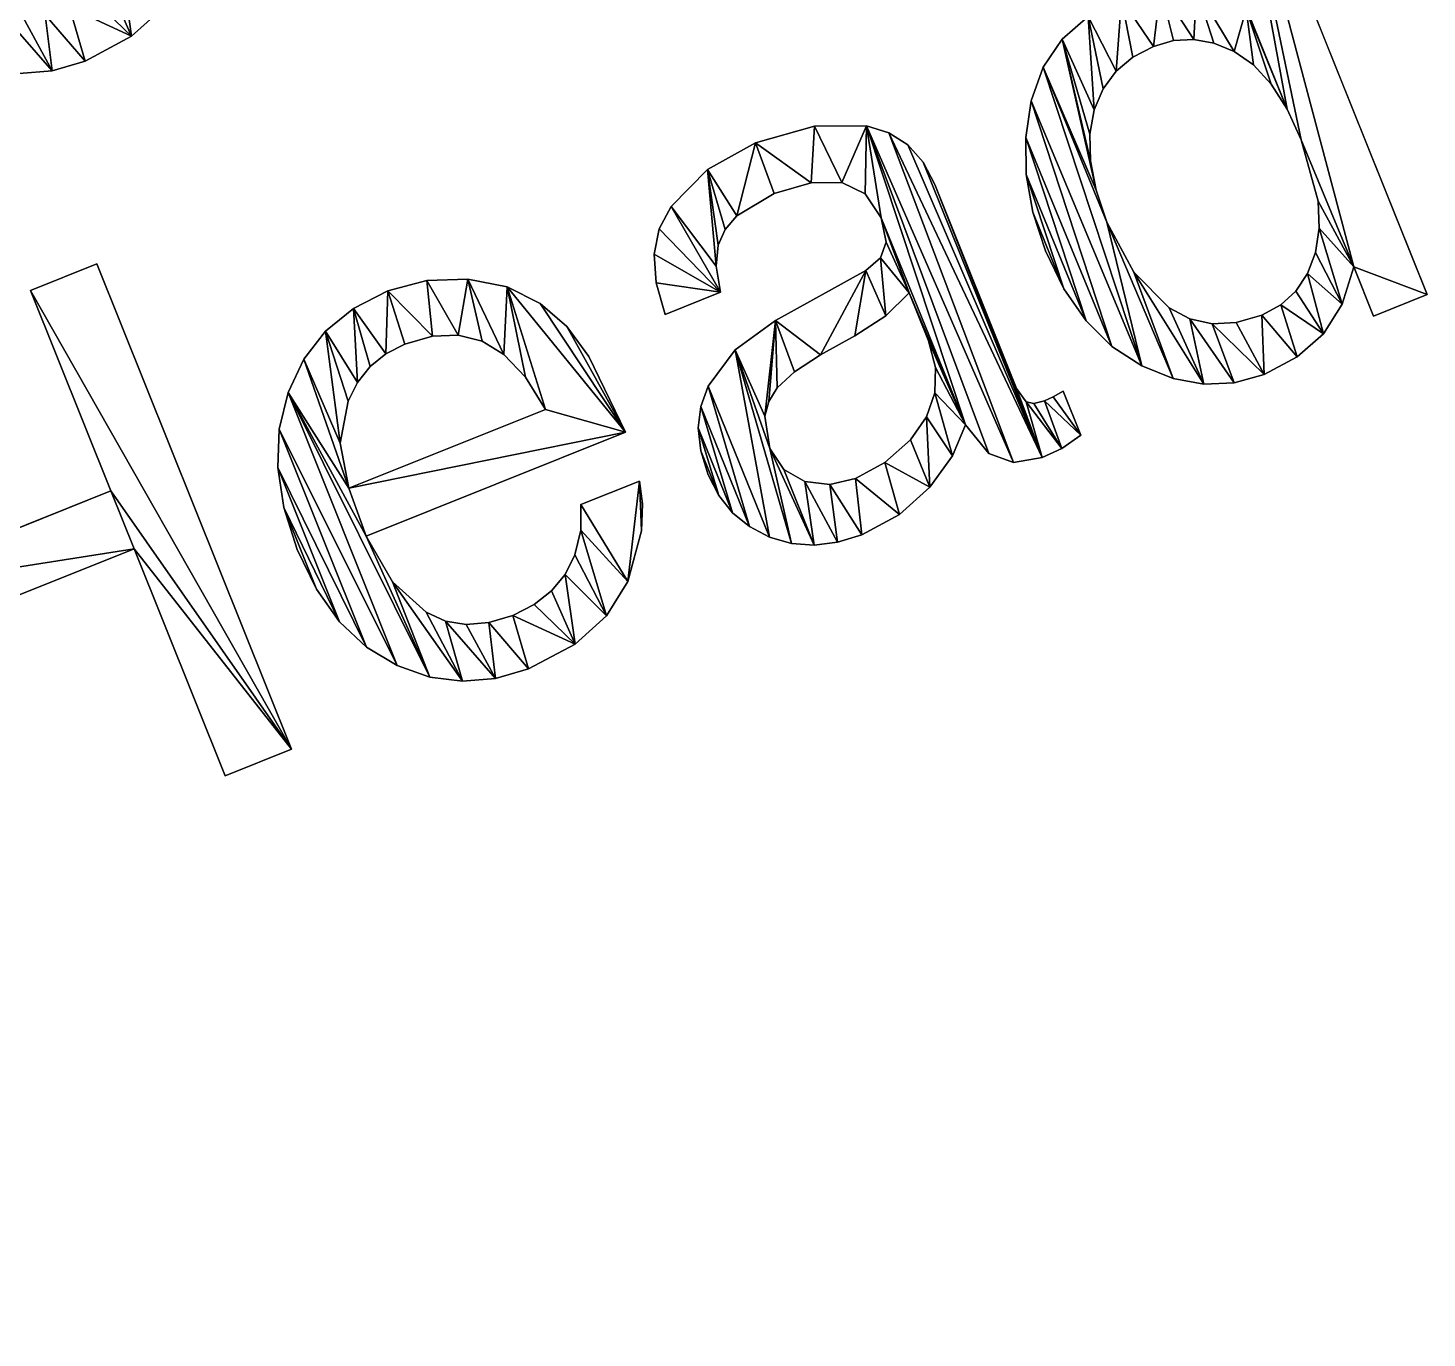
# Model space of a CAD drawing. Extents: x -19 to 362, y -54 to 342.
# Drawn here: x 264.97 to 290.28, y 24.14 to 47.85 of the extents above; entities that cross this region are included whole.
import ezdxf

# ---------------------------------------------------------------- set-up
doc = ezdxf.new("R2010")
doc.units = 0
doc.header["$MEASUREMENT"] = 0
doc.layers.get('0').update_dxf_attribs({"color": 13, "linetype": 'CONTINUOUS'})
doc.layers.add('TEMP', color=134, linetype='CONTINUOUS')

# ---------------------------------------------------------------- blocks, each defined once
blk = doc.blocks.new('___10')
at = {"color": 18}
for p, q in [((48.802, 13.008, 0.051), (48.231, 13.184, 0.051)), ((49.421, 12.95, 0.051), (48.802, 13.008, 0.051)), ((46.961, 5.554, 0.051), (46.961, 9.464, 0.051)), ((46.961, 9.464, 0.051), (48.256, 9.464, 0.051)), ((48.256, 9.464, 0.051), (48.256, 0, 0.051)), ((70.386, 9.496, 0.051), (70.386, 0, 0.051)), ((51.641, 6.795, 0.051), (52.265, 6.99, 0.051)), ((52.265, 6.99, 0.051), (52.959, 7.055, 0.051)), ((52.959, 7.055, 0.051), (53.682, 6.968, 0.051)), ((53.682, 6.968, 0.051), (54.382, 6.71, 0.051)), ((65.977, 6.746, 0.051), (66.568, 6.953, 0.051)), ((51.086, 6.471, 0.051), (51.641, 6.795, 0.051)), ((54.382, 6.71, 0.051), (54.99, 6.315, 0.051)), ((62.107, 6.604, 0.051), (62.437, 6.34, 0.051)), ((65.468, 6.401, 0.051), (65.977, 6.746, 0.051)), ((50.601, 6.017, 0.051), (51.086, 6.471, 0.051)), ((57.933, 6.27, 0.051), (58.283, 6.568, 0.051)), ((62.437, 6.34, 0.051), (62.672, 6.011, 0.051)), ((65.042, 5.918, 0.051), (65.468, 6.401, 0.051)), ((54.99, 6.315, 0.051), (55.433, 5.818, 0.051)), ((57.679, 5.875, 0.051), (57.933, 6.27, 0.051)), ((60.103, 6.088, 0.051), (59.327, 5.966, 0.051)), ((60.798, 6.021, 0.051), (60.103, 6.088, 0.051)), ((50.206, 5.46, 0.051), (50.601, 6.017, 0.051)), ((52.153, 5.899, 0.051), (51.834, 5.719, 0.051)), ((52.504, 6.007, 0.051), (52.153, 5.899, 0.051)), ((52.888, 6.043, 0.051), (52.504, 6.007, 0.051)), ((53.405, 5.991, 0.051), (52.888, 6.043, 0.051)), ((53.843, 5.834, 0.051), (53.405, 5.991, 0.051)), ((54.201, 5.572, 0.051), (53.843, 5.834, 0.051)), ((57.519, 5.383, 0.051), (57.679, 5.875, 0.051)), ((59.327, 5.966, 0.051), (59.038, 5.813, 0.051)), ((61.311, 5.821, 0.051), (60.798, 6.021, 0.051)), ((62.672, 6.011, 0.051), (62.814, 5.618, 0.051)), ((64.705, 5.34, 0.051), (65.042, 5.918, 0.051)), ((66.668, 5.843, 0.051), (66.333, 5.634, 0.051)), ((67.044, 5.969, 0.051), (66.668, 5.843, 0.051)), ((67.461, 6.011, 0.051), (67.044, 5.969, 0.051)), ((67.838, 5.972, 0.051), (67.461, 6.011, 0.051)), ((68.184, 5.854, 0.051), (67.838, 5.972, 0.051)), ((68.499, 5.658, 0.051), (68.184, 5.854, 0.051)), ((51.834, 5.719, 0.051), (51.548, 5.467, 0.051)), ((54.479, 5.206, 0.051), (54.201, 5.572, 0.051)), ((55.433, 5.818, 0.051), (55.723, 5.252, 0.051)), ((58.815, 5.599, 0.051), (58.639, 5.262, 0.051)), ((59.038, 5.813, 0.051), (58.815, 5.599, 0.051)), ((61.628, 5.472, 0.051), (61.311, 5.821, 0.051)), ((66.333, 5.634, 0.051), (66.04, 5.341, 0.051)), ((68.782, 5.383, 0.051), (68.499, 5.658, 0.051)), ((42.038, 5.554, 0.051), (46.961, 5.554, 0.051)), ((49.924, 4.824, 0.051), (50.206, 5.46, 0.051)), ((51.548, 5.467, 0.051), (51.134, 4.812, 0.051)), ((57.456, 4.793, 0.051), (57.519, 5.383, 0.051)), ((61.733, 4.961, 0.051), (61.628, 5.472, 0.051)), ((64.464, 4.712, 0.051), (64.705, 5.34, 0.051)), ((66.04, 5.341, 0.051), (65.802, 4.966, 0.051)), ((69.016, 5.026, 0.051), (68.782, 5.383, 0.051)), ((54.69, 4.679, 0.051), (54.479, 5.206, 0.051)), ((58.639, 5.262, 0.051), (58.538, 4.793, 0.051)), ((49.755, 4.11, 0.051), (49.924, 4.824, 0.051)), ((51.134, 4.812, 0.051), (50.974, 4.001, 0.051)), ((61.656, 4.516, 0.051), (61.733, 4.961, 0.051)), ((65.802, 4.966, 0.051), (65.632, 4.513, 0.051)), ((69.183, 4.585, 0.051), (69.016, 5.026, 0.051)), ((54.808, 4.001, 0.051), (54.69, 4.679, 0.051)), ((58.538, 4.793, 0.051), (57.456, 4.793, 0.051)), ((64.32, 4.034, 0.051), (64.464, 4.712, 0.051)), ((69.283, 4.058, 0.051), (69.183, 4.585, 0.051)), ((46.961, 4.426, 0.051), (42.038, 4.426, 0.051)), ((46.961, 0, 0.051), (46.961, 4.426, 0.051)), ((61.455, 4.291, 0.051), (61.656, 4.516, 0.051)), ((65.632, 4.513, 0.051), (65.53, 3.981, 0.051)), ((49.699, 3.318, 0.051), (49.755, 4.11, 0.051)), ((61.121, 4.181, 0.051), (61.455, 4.291, 0.051)), ((50.974, 4.001, 0.051), (54.808, 4.001, 0.051)), ((64.272, 3.305, 0.051), (64.32, 4.034, 0.051)), ((65.53, 3.981, 0.051), (65.496, 3.369, 0.051)), ((49.755, 2.521, 0.051), (49.699, 3.318, 0.051)), ((57.438, 3.007, 0.051), (57.7, 3.299, 0.051)), ((61.701, 3.511, 0.051), (61.154, 3.286, 0.051)), ((61.701, 2.577, 0.051), (61.701, 3.511, 0.051)), ((64.325, 2.54, 0.051), (64.272, 3.305, 0.051)), ((56, 3.08, 0.051), (50.942, 3.08, 0.051)), ((59.794, 3.067, 0.051), (59.242, 2.959, 0.051)), ((60.496, 3.157, 0.051), (59.794, 3.067, 0.051)), ((61.154, 3.286, 0.051), (60.496, 3.157, 0.051)), ((57.251, 2.662, 0.051), (57.438, 3.007, 0.051)), ((58.847, 2.803, 0.051), (58.613, 2.629, 0.051)), ((59.242, 2.959, 0.051), (58.847, 2.803, 0.051)), ((57.139, 2.263, 0.051), (57.251, 2.662, 0.051)), ((58.613, 2.629, 0.051), (58.446, 2.41, 0.051)), ((61.641, 2.08, 0.051), (61.701, 2.577, 0.051)), ((64.483, 1.855, 0.051), (64.325, 2.54, 0.051)), ((49.923, 1.818, 0.051), (49.755, 2.521, 0.051)), ((58.446, 2.41, 0.051), (58.312, 1.836, 0.051)), ((69.025, 1.843, 0.051), (69.187, 2.302, 0.051)), ((54.589, 1.735, 0.051), (54.763, 2.165, 0.051)), ((54.763, 2.165, 0.051), (55.903, 2.165, 0.051)), ((55.903, 2.165, 0.051), (55.805, 1.763, 0.051)), ((57.101, 1.81, 0.051), (57.139, 2.263, 0.051)), ((61.46, 1.657, 0.051), (61.641, 2.08, 0.051)), ((50.202, 1.208, 0.051), (49.923, 1.818, 0.051)), ((57.139, 1.391, 0.051), (57.101, 1.81, 0.051)), ((58.312, 1.836, 0.051), (58.404, 1.387, 0.051)), ((64.747, 1.25, 0.051), (64.483, 1.855, 0.051)), ((68.798, 1.459, 0.051), (69.025, 1.843, 0.051)), ((54.324, 1.359, 0.051), (54.589, 1.735, 0.051)), ((55.805, 1.763, 0.051), (55.603, 1.318, 0.051)), ((61.158, 1.31, 0.051), (61.46, 1.657, 0.051)), ((51.438, 1.395, 0.051), (51.702, 1.117, 0.051)), ((54.031, 1.097, 0.051), (54.324, 1.359, 0.051)), ((57.253, 1.007, 0.051), (57.139, 1.391, 0.051)), ((58.404, 1.387, 0.051), (58.68, 1.044, 0.051)), ((60.735, 1.037, 0.051), (61.158, 1.31, 0.051)), ((65.966, 1.514, 0.051), (66.237, 1.187, 0.051)), ((68.521, 1.156, 0.051), (68.798, 1.459, 0.051)), ((50.594, 0.693, 0.051), (50.202, 1.208, 0.051)), ((51.702, 1.117, 0.051), (52.029, 0.919, 0.051)), ((53.691, 0.91, 0.051), (54.031, 1.097, 0.051)), ((58.68, 1.044, 0.051), (59.081, 0.826, 0.051)), ((60.152, 0.825, 0.051), (60.735, 1.037, 0.051)), ((65.116, 0.725, 0.051), (64.747, 1.25, 0.051)), ((66.237, 1.187, 0.051), (66.578, 0.953, 0.051)), ((68.207, 0.94, 0.051), (68.521, 1.156, 0.051)), ((52.029, 0.919, 0.051), (52.42, 0.8, 0.051)), ((52.42, 0.8, 0.051), (52.875, 0.76, 0.051)), ((52.875, 0.76, 0.051), (53.306, 0.798, 0.051)), ((53.306, 0.798, 0.051), (53.691, 0.91, 0.051)), ((57.444, 0.661, 0.051), (57.253, 1.007, 0.051)), ((59.081, 0.826, 0.051), (59.549, 0.754, 0.051)), ((59.549, 0.754, 0.051), (60.152, 0.825, 0.051)), ((61.759, 0.915, 0.051), (61.328, 0.482, 0.051)), ((61.959, 0.277, 0.051), (61.759, 0.915, 0.051)), ((62.935, 0.896, 0.051), (63.05, 0.813, 0.051)), ((63.05, 0.813, 0.051), (63.247, 0.786, 0.051)), ((63.247, 0.786, 0.051), (63.421, 0.796, 0.051)), ((63.421, 0.796, 0.051), (63.628, 0.825, 0.051)), ((63.628, 0.825, 0.051), (63.628, -0.032, 0.051)), ((66.578, 0.953, 0.051), (66.991, 0.813, 0.051)), ((66.991, 0.813, 0.051), (67.474, 0.767, 0.051)), ((67.474, 0.767, 0.051), (67.859, 0.81, 0.051)), ((67.859, 0.81, 0.051), (68.207, 0.94, 0.051)), ((69.342, 0.96, 0.051), (68.899, 0.411, 0.051)), ((69.342, 0, 0.051), (69.342, 0.96, 0.051)), ((51.067, 0.282, 0.051), (50.594, 0.693, 0.051)), ((57.71, 0.351, 0.051), (57.444, 0.661, 0.051)), ((65.557, 0.301, 0.051), (65.116, 0.725, 0.051)), ((51.588, -0.01, 0.051), (51.067, 0.282, 0.051)), ((58.036, 0.096, 0.051), (57.71, 0.351, 0.051)), ((61.328, 0.482, 0.051), (60.741, 0.11, 0.051)), ((62.312, -0.042, 0.051), (61.959, 0.277, 0.051)), ((66.037, -0.002, 0.051), (65.557, 0.301, 0.051)), ((68.899, 0.411, 0.051), (68.382, 0.039, 0.051)), ((58.407, -0.086, 0.051), (58.036, 0.096, 0.051)), ((60.741, 0.11, 0.051), (60.044, -0.147, 0.051)), ((68.382, 0.039, 0.051), (67.788, -0.174, 0.051)), ((48.256, 0, 0.051), (46.961, 0, 0.051)), ((52.159, -0.186, 0.051), (51.588, -0.01, 0.051)), ((52.778, -0.245, 0.051), (52.159, -0.186, 0.051)), ((58.821, -0.196, 0.051), (58.407, -0.086, 0.051)), ((59.279, -0.232, 0.051), (58.821, -0.196, 0.051)), ((60.044, -0.147, 0.051), (59.279, -0.232, 0.051)), ((62.829, -0.148, 0.051), (62.312, -0.042, 0.051)), ((63.215, -0.129, 0.051), (62.829, -0.148, 0.051)), ((63.628, -0.032, 0.051), (63.215, -0.129, 0.051)), ((66.556, -0.184, 0.051), (66.037, -0.002, 0.051)), ((67.113, -0.245, 0.051), (66.556, -0.184, 0.051)), ((67.788, -0.174, 0.051), (67.113, -0.245, 0.051)), ((70.386, 0, 0.051), (69.342, 0, 0.051))]:
    blk.add_line(p, q, dxfattribs=at)
for points in [[(51.085, 13.317, 0.051), (50.368, 13.053, 0.051), (49.421, 12.95, 0.051)], [(58.283, 6.568, 0.051), (59.143, 6.943, 0.051), (60.129, 7.068, 0.051), (61.233, 6.952, 0.051), (62.107, 6.604, 0.051)], [(62.814, 5.618, 0.051), (62.861, 5.161, 0.051), (62.861, 1.185, 0.051), (62.935, 0.896, 0.051)], [(55.723, 5.252, 0.051), (55.896, 4.6, 0.051), (56, 3.08, 0.051)], [(57.7, 3.299, 0.051), (58.393, 3.725, 0.051), (59.272, 3.949, 0.051), (61.121, 4.181, 0.051)], [(69.187, 2.302, 0.051), (69.316, 3.447, 0.051), (69.283, 4.058, 0.051)], [(65.496, 3.369, 0.051), (65.614, 2.352, 0.051), (65.966, 1.514, 0.051)], [(50.942, 3.08, 0.051), (51.082, 2.133, 0.051), (51.438, 1.395, 0.051)], [(55.603, 1.318, 0.051), (55.033, 0.554, 0.051), (54.442, 0.122, 0.051)], [(54.442, 0.122, 0.051), (53.725, -0.142, 0.051), (52.778, -0.245, 0.051)]]:
    blk.add_polyline3d(points, dxfattribs=at)
mesh = blk.add_polyface()
corners = [(21.339, 50, 3.661), (23.325, -54.265, 6.25), (21.339, -54.265, 3.661), (23.325, 50, 6.25)]
mesh.append_faces([[corners[k] for k in face] for face in [(0, 1, 2), (1, 0, 3)]], dxfattribs={"vtx0": -1})
mesh = blk.add_polyface()
corners = [(23.325, 50, 18.75), (21.339, -54.265, 21.339), (23.325, -54.265, 18.75), (21.339, 50, 21.339)]
mesh.append_faces([[corners[k] for k in face] for face in [(0, 1, 2), (1, 0, 3)]], dxfattribs={"vtx0": -1})
mesh = blk.add_polyface()
corners = [(23.325, 50, 6.25), (24.574, -54.265, 9.265), (23.325, -54.265, 6.25), (24.574, 50, 9.265)]
mesh.append_faces([[corners[k] for k in face] for face in [(0, 1, 2), (1, 0, 3)]], dxfattribs={"vtx0": -1})
mesh = blk.add_polyface()
corners = [(24.574, -54.265, 15.735), (23.325, 50, 18.75), (23.325, -54.265, 18.75), (24.574, 50, 15.735)]
mesh.append_faces([[corners[k] for k in face] for face in [(0, 1, 2), (1, 0, 3)]], dxfattribs={"vtx0": -1})
mesh = blk.add_polyface()
corners = [(25, 50, 12.5), (24.574, -54.265, 15.735), (25, -54.265, 12.5), (24.574, 50, 15.735)]
mesh.append_faces([[corners[k] for k in face] for face in [(0, 1, 2), (1, 0, 3)]], dxfattribs={"vtx0": -1})
mesh = blk.add_polyface()
corners = [(24.574, 50, 9.265), (25, -54.265, 12.5), (24.574, -54.265, 9.265), (25, 50, 12.5)]
mesh.append_faces([[corners[k] for k in face] for face in [(0, 1, 2), (1, 0, 3)]], dxfattribs={"vtx0": -1})
mesh = blk.add_polyface(dxfattribs=at)
corners = [(46.398, 15.715, 0.051), (46.398, 17.304, 0.051), (46.342, 16.512, 0.051), (46.566, 15.012, 0.051), (46.567, 18.018, 0.051), (46.845, 14.403, 0.051), (46.849, 18.654, 0.051), (47.237, 13.887, 0.051), (47.244, 19.212, 0.051), (47.71, 13.477, 0.051), (47.585, 16.274, 0.051), (47.725, 15.328, 0.051), (48.231, 13.184, 0.051), (48.081, 14.589, 0.051), (48.345, 14.312, 0.051), (48.802, 13.008, 0.051), (48.672, 14.113, 0.051), (49.063, 13.994, 0.051), (49.421, 12.95, 0.051), (49.518, 13.955, 0.051), (50.368, 13.053, 0.051), (49.949, 13.992, 0.051), (50.335, 14.104, 0.051), (50.674, 14.292, 0.051), (51.085, 13.317, 0.051), (50.968, 14.554, 0.051), (51.232, 14.929, 0.051), (51.676, 13.749, 0.051), (51.406, 15.359, 0.051), (52.546, 15.359, 0.051), (52.246, 14.512, 0.051), (52.449, 14.957, 0.051), (52.643, 16.274, 0.051), (47.617, 17.195, 0.051), (51.451, 17.195, 0.051), (51.633, 19.509, 0.051), (52.076, 19.012, 0.051), (52.366, 18.447, 0.051), (52.54, 17.794, 0.051), (47.729, 19.666, 0.051), (47.777, 18.006, 0.051), (48.284, 19.99, 0.051), (48.191, 18.661, 0.051), (48.477, 18.913, 0.051), (48.908, 20.184, 0.051), (48.796, 19.093, 0.051), (49.147, 19.202, 0.051), (49.602, 20.249, 0.051), (49.531, 19.238, 0.051), (50.048, 19.185, 0.051), (50.325, 20.163, 0.051), (50.486, 19.028, 0.051), (51.025, 19.904, 0.051), (50.844, 18.767, 0.051), (51.122, 18.4, 0.051), (51.333, 17.873, 0.051)]
mesh.append_faces([[corners[k] for k in face] for face in [(0, 1, 2), (29, 30, 31), (37, 32, 38)]], dxfattribs={"vtx0": -1, "color": 18})
mesh.append_faces([[corners[k] for k in face] for face in [(1, 3, 4), (4, 5, 6), (6, 7, 8), (10, 9, 11), (11, 12, 13), (13, 12, 14), (14, 15, 16), (16, 15, 17), (17, 18, 19), (19, 20, 21), (21, 20, 22), (22, 20, 23), (23, 24, 25), (25, 24, 26), (26, 27, 28), (28, 27, 29), (32, 33, 10), (33, 32, 34), (35, 32, 36), (36, 32, 37), (8, 33, 39), (39, 40, 41), (41, 43, 44), (44, 46, 47), (47, 49, 50), (50, 51, 52), (52, 54, 35)]], dxfattribs={"vtx0": -1, "vtx1": -1, "color": 18})
mesh.append_faces([[corners[k] for k in face] for face in [(8, 9, 10), (34, 32, 35), (33, 8, 10)]], dxfattribs={"vtx0": -1, "vtx1": -1, "vtx2": -1, "color": 18})
mesh.append_faces([[corners[k] for k in face] for face in [(1, 0, 3), (4, 3, 5), (6, 5, 7), (8, 7, 9), (11, 9, 12), (14, 12, 15), (17, 15, 18), (19, 18, 20), (23, 20, 24), (26, 24, 27), (29, 27, 30), (39, 33, 40), (41, 40, 42), (41, 42, 43), (44, 43, 45), (44, 45, 46), (47, 46, 48), (47, 48, 49), (50, 49, 51), (52, 51, 53), (52, 53, 54), (35, 54, 55), (35, 55, 34)]], dxfattribs={"vtx0": -1, "vtx2": -1, "color": 18})
mesh = blk.add_polyface(dxfattribs=at)
corners = [(48.256, 0, 0.051), (46.961, 4.426, 0.051), (46.961, 0, 0.051), (46.961, 5.554, 0.051), (46.961, 9.464, 0.051), (48.256, 9.464, 0.051), (42.038, 5.554, 0.051), (42.038, 4.426, 0.051), (42.038, 0, 0.051), (40.743, 9.464, 0.051), (40.743, 0, 0.051), (42.038, 9.464, 0.051)]
mesh.append_faces([[corners[k] for k in face] for face in [(0, 1, 2), (4, 0, 5), (8, 9, 10)]], dxfattribs={"vtx0": -1, "color": 18})
mesh.append_faces([[corners[k] for k in face] for face in [(3, 0, 4), (1, 6, 7), (6, 1, 3), (9, 8, 11), (11, 7, 6)]], dxfattribs={"vtx0": -1, "vtx1": -1, "color": 18})
mesh.append_faces([[corners[k] for k in face] for face in [(1, 0, 3)]], dxfattribs={"vtx0": -1, "vtx1": -1, "vtx2": -1, "color": 18})
mesh.append_faces([[corners[k] for k in face] for face in [(11, 8, 7)]], dxfattribs={"vtx0": -1, "vtx2": -1, "color": 18})
mesh = blk.add_polyface(dxfattribs=at)
corners = [(64.325, 2.54, 0.051), (64.32, 4.034, 0.051), (64.272, 3.305, 0.051), (64.464, 4.712, 0.051), (64.483, 1.855, 0.051), (64.705, 5.34, 0.051), (64.747, 1.25, 0.051), (65.042, 5.918, 0.051), (65.116, 0.725, 0.051), (65.468, 6.401, 0.051), (65.496, 3.369, 0.051), (65.557, 0.301, 0.051), (65.614, 2.352, 0.051), (66.037, -0.002, 0.051), (65.966, 1.514, 0.051), (66.237, 1.187, 0.051), (66.556, -0.184, 0.051), (66.578, 0.953, 0.051), (67.113, -0.245, 0.051), (66.991, 0.813, 0.051), (67.474, 0.767, 0.051), (67.788, -0.174, 0.051), (67.859, 0.81, 0.051), (68.382, 0.039, 0.051), (68.207, 0.94, 0.051), (68.521, 1.156, 0.051), (68.899, 0.411, 0.051), (68.798, 1.459, 0.051), (69.025, 1.843, 0.051), (69.342, 0.96, 0.051), (69.187, 2.302, 0.051), (69.316, 3.447, 0.051), (70.386, 0, 0.051), (69.342, 0, 0.051), (65.53, 3.981, 0.051), (65.977, 6.746, 0.051), (65.632, 4.513, 0.051), (65.802, 4.966, 0.051), (66.04, 5.341, 0.051), (66.568, 6.953, 0.051), (66.333, 5.634, 0.051), (66.668, 5.843, 0.051), (67.242, 7.022, 0.051), (67.044, 5.969, 0.051), (67.461, 6.011, 0.051), (67.97, 6.939, 0.051), (67.838, 5.972, 0.051), (68.184, 5.854, 0.051), (68.569, 6.687, 0.051), (68.499, 5.658, 0.051), (68.782, 5.383, 0.051), (69.271, 6.011, 0.051), (69.016, 5.026, 0.051), (69.183, 4.585, 0.051), (69.283, 4.058, 0.051), (69.271, 9.496, 0.051), (70.386, 9.496, 0.051)]
mesh.append_faces([[corners[k] for k in face] for face in [(0, 1, 2), (32, 29, 33)]], dxfattribs={"vtx0": -1, "color": 18})
mesh.append_faces([[corners[k] for k in face] for face in [(1, 0, 3), (3, 4, 5), (5, 6, 7), (7, 8, 9), (10, 11, 12), (12, 13, 14), (14, 13, 15), (15, 16, 17), (17, 18, 19), (19, 18, 20), (20, 21, 22), (22, 23, 24), (24, 23, 25), (25, 26, 27), (27, 26, 28), (28, 29, 30), (30, 29, 31), (9, 34, 35), (34, 9, 10), (35, 38, 39), (39, 41, 42), (42, 44, 45), (45, 47, 48), (48, 50, 51), (51, 54, 55), (55, 54, 56), (56, 29, 32)]], dxfattribs={"vtx0": -1, "vtx1": -1, "color": 18})
mesh.append_faces([[corners[k] for k in face] for face in [(9, 8, 10), (56, 31, 29)]], dxfattribs={"vtx0": -1, "vtx1": -1, "vtx2": -1, "color": 18})
mesh.append_faces([[corners[k] for k in face] for face in [(3, 0, 4), (5, 4, 6), (7, 6, 8), (10, 8, 11), (12, 11, 13), (15, 13, 16), (17, 16, 18), (20, 18, 21), (22, 21, 23), (25, 23, 26), (28, 26, 29), (35, 34, 36), (35, 36, 37), (35, 37, 38), (39, 38, 40), (39, 40, 41), (42, 41, 43), (42, 43, 44), (45, 44, 46), (45, 46, 47), (48, 47, 49), (48, 49, 50), (51, 50, 52), (51, 52, 53), (51, 53, 54), (56, 54, 31)]], dxfattribs={"vtx0": -1, "vtx2": -1, "color": 18})
mesh = blk.add_polyface(dxfattribs=at)
corners = [(49.755, 2.521, 0.051), (49.755, 4.11, 0.051), (49.699, 3.318, 0.051), (49.923, 1.818, 0.051), (49.924, 4.824, 0.051), (50.202, 1.208, 0.051), (50.206, 5.46, 0.051), (50.594, 0.693, 0.051), (50.601, 6.017, 0.051), (51.067, 0.282, 0.051), (50.942, 3.08, 0.051), (51.082, 2.133, 0.051), (51.588, -0.01, 0.051), (51.438, 1.395, 0.051), (51.702, 1.117, 0.051), (52.159, -0.186, 0.051), (52.029, 0.919, 0.051), (52.42, 0.8, 0.051), (52.778, -0.245, 0.051), (52.875, 0.76, 0.051), (53.725, -0.142, 0.051), (53.306, 0.798, 0.051), (53.691, 0.91, 0.051), (54.031, 1.097, 0.051), (54.442, 0.122, 0.051), (54.324, 1.359, 0.051), (54.589, 1.735, 0.051), (55.033, 0.554, 0.051), (54.763, 2.165, 0.051), (55.903, 2.165, 0.051), (55.603, 1.318, 0.051), (55.805, 1.763, 0.051), (56, 3.08, 0.051), (50.974, 4.001, 0.051), (54.808, 4.001, 0.051), (54.99, 6.315, 0.051), (55.433, 5.818, 0.051), (55.723, 5.252, 0.051), (55.896, 4.6, 0.051), (51.086, 6.471, 0.051), (51.134, 4.812, 0.051), (51.641, 6.795, 0.051), (51.548, 5.467, 0.051), (51.834, 5.719, 0.051), (52.265, 6.99, 0.051), (52.153, 5.899, 0.051), (52.504, 6.007, 0.051), (52.959, 7.055, 0.051), (52.888, 6.043, 0.051), (53.405, 5.991, 0.051), (53.682, 6.968, 0.051), (53.843, 5.834, 0.051), (54.382, 6.71, 0.051), (54.201, 5.572, 0.051), (54.479, 5.206, 0.051), (54.69, 4.679, 0.051)]
mesh.append_faces([[corners[k] for k in face] for face in [(0, 1, 2), (29, 30, 31), (37, 32, 38)]], dxfattribs={"vtx0": -1, "color": 18})
mesh.append_faces([[corners[k] for k in face] for face in [(1, 3, 4), (4, 5, 6), (6, 7, 8), (10, 9, 11), (11, 12, 13), (13, 12, 14), (14, 15, 16), (16, 15, 17), (17, 18, 19), (19, 20, 21), (21, 20, 22), (22, 20, 23), (23, 24, 25), (25, 24, 26), (26, 27, 28), (28, 27, 29), (32, 33, 10), (33, 32, 34), (35, 32, 36), (36, 32, 37), (8, 33, 39), (39, 40, 41), (41, 43, 44), (44, 46, 47), (47, 49, 50), (50, 51, 52), (52, 54, 35)]], dxfattribs={"vtx0": -1, "vtx1": -1, "color": 18})
mesh.append_faces([[corners[k] for k in face] for face in [(8, 9, 10), (34, 32, 35), (33, 8, 10)]], dxfattribs={"vtx0": -1, "vtx1": -1, "vtx2": -1, "color": 18})
mesh.append_faces([[corners[k] for k in face] for face in [(1, 0, 3), (4, 3, 5), (6, 5, 7), (8, 7, 9), (11, 9, 12), (14, 12, 15), (17, 15, 18), (19, 18, 20), (23, 20, 24), (26, 24, 27), (29, 27, 30), (39, 33, 40), (41, 40, 42), (41, 42, 43), (44, 43, 45), (44, 45, 46), (47, 46, 48), (47, 48, 49), (50, 49, 51), (52, 51, 53), (52, 53, 54), (35, 54, 55), (35, 55, 34)]], dxfattribs={"vtx0": -1, "vtx2": -1, "color": 18})
mesh = blk.add_polyface(dxfattribs=at)
corners = [(58.407, -0.086, 0.051), (58.312, 1.836, 0.051), (58.036, 0.096, 0.051), (58.404, 1.387, 0.051), (58.68, 1.044, 0.051), (58.821, -0.196, 0.051), (59.081, 0.826, 0.051), (59.279, -0.232, 0.051), (59.549, 0.754, 0.051), (60.044, -0.147, 0.051), (60.152, 0.825, 0.051), (60.741, 0.11, 0.051), (60.735, 1.037, 0.051), (61.158, 1.31, 0.051), (61.328, 0.482, 0.051), (61.46, 1.657, 0.051), (61.759, 0.915, 0.051), (61.641, 2.08, 0.051), (61.701, 2.577, 0.051), (61.701, 3.511, 0.051), (61.733, 4.961, 0.051), (62.829, -0.148, 0.051), (62.935, 0.896, 0.051), (62.861, 1.185, 0.051), (63.215, -0.129, 0.051), (63.05, 0.813, 0.051), (63.247, 0.786, 0.051), (63.628, -0.032, 0.051), (63.421, 0.796, 0.051), (63.628, 0.825, 0.051), (58.538, 4.793, 0.051), (57.519, 5.383, 0.051), (57.456, 4.793, 0.051), (57.679, 5.875, 0.051), (57.933, 6.27, 0.051), (58.283, 6.568, 0.051), (58.639, 5.262, 0.051), (59.143, 6.943, 0.051), (58.815, 5.599, 0.051), (59.038, 5.813, 0.051), (59.327, 5.966, 0.051), (60.129, 7.068, 0.051), (60.103, 6.088, 0.051), (60.798, 6.021, 0.051), (61.233, 6.952, 0.051), (61.311, 5.821, 0.051), (62.107, 6.604, 0.051), (61.628, 5.472, 0.051), (61.959, 0.277, 0.051), (62.312, -0.042, 0.051), (62.437, 6.34, 0.051), (62.672, 6.011, 0.051), (62.814, 5.618, 0.051), (62.861, 5.161, 0.051), (57.139, 1.391, 0.051), (57.139, 2.263, 0.051), (57.101, 1.81, 0.051), (57.251, 2.662, 0.051), (57.253, 1.007, 0.051), (57.438, 3.007, 0.051), (57.444, 0.661, 0.051), (57.7, 3.299, 0.051), (57.71, 0.351, 0.051), (58.393, 3.725, 0.051), (58.446, 2.41, 0.051), (59.272, 3.949, 0.051), (58.613, 2.629, 0.051), (58.847, 2.803, 0.051), (59.242, 2.959, 0.051), (59.794, 3.067, 0.051), (61.121, 4.181, 0.051), (60.496, 3.157, 0.051), (61.154, 3.286, 0.051), (61.455, 4.291, 0.051), (61.656, 4.516, 0.051)]
mesh.append_faces([[corners[k] for k in face] for face in [(28, 27, 29), (30, 31, 32), (54, 55, 56)]], dxfattribs={"vtx0": -1, "color": 18})
mesh.append_faces([[corners[k] for k in face] for face in [(0, 1, 2), (1, 0, 3), (3, 0, 4), (4, 5, 6), (6, 7, 8), (8, 9, 10), (10, 11, 12), (12, 11, 13), (13, 14, 15), (15, 16, 17), (17, 16, 18), (18, 16, 19), (22, 24, 25), (25, 24, 26), (26, 27, 28), (31, 30, 33), (33, 30, 34), (34, 30, 35), (35, 36, 37), (37, 40, 41), (41, 43, 44), (44, 45, 46), (46, 49, 50), (50, 21, 51), (51, 21, 52), (52, 21, 53), (53, 21, 23), (55, 54, 57), (57, 58, 59), (59, 60, 61), (61, 62, 63), (63, 64, 65), (65, 69, 70), (70, 72, 73), (73, 19, 74), (74, 19, 20)]], dxfattribs={"vtx0": -1, "vtx1": -1, "color": 18})
mesh.append_faces([[corners[k] for k in face] for face in [(19, 16, 20), (46, 20, 16), (63, 2, 1)]], dxfattribs={"vtx0": -1, "vtx1": -1, "vtx2": -1, "color": 18})
mesh.append_faces([[corners[k] for k in face] for face in [(4, 0, 5), (6, 5, 7), (8, 7, 9), (10, 9, 11), (13, 11, 14), (15, 14, 16), (21, 22, 23), (22, 21, 24), (26, 24, 27), (35, 30, 36), (37, 36, 38), (37, 38, 39), (37, 39, 40), (41, 40, 42), (41, 42, 43), (44, 43, 45), (46, 45, 47), (46, 47, 20), (46, 16, 48), (46, 48, 49), (50, 49, 21), (57, 54, 58), (59, 58, 60), (61, 60, 62), (63, 62, 2), (63, 1, 64), (65, 64, 66), (65, 66, 67), (65, 67, 68), (65, 68, 69), (70, 69, 71), (70, 71, 72), (73, 72, 19)]], dxfattribs={"vtx0": -1, "vtx2": -1, "color": 18})

msp = doc.modelspace()

# ---------------------------------------------------------------- block references
at = {"layer": 'TEMP', "rotation": 21.82680000000001}
msp.add_blockref('___10', (224.937, 16.859, 37.5), dxfattribs=at)

doc.saveas('drawing.dxf')
